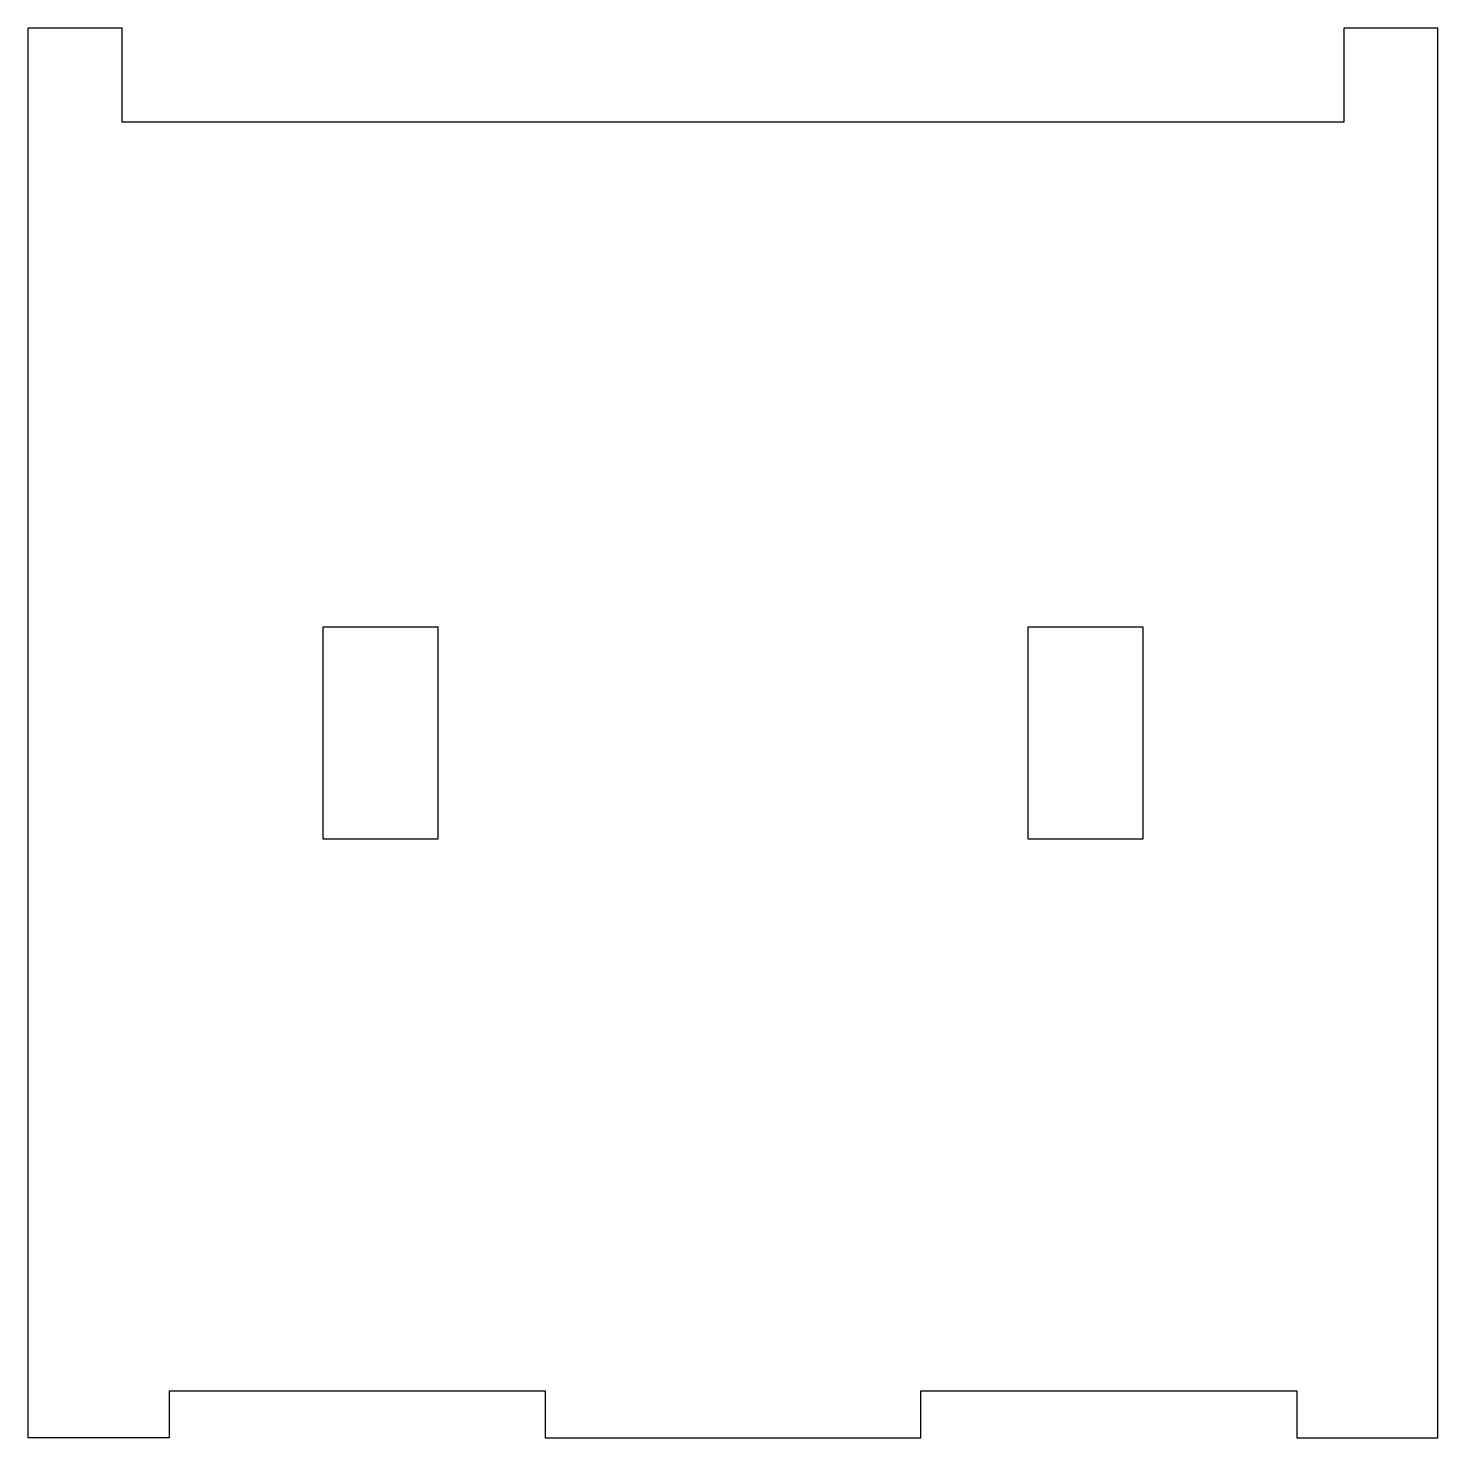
# Model space of a CAD drawing. Extents: x 183 to 333, y 0 to 150.
import ezdxf

# ---------------------------------------------------------------- set-up
doc = ezdxf.new("R2010")
doc.units = 0
doc.layers.add('Shape2DView', color=7, linetype='CONTINUOUS')

msp = doc.modelspace()

# ---------------------------------------------------------------- linework, layer by layer
at = {"layer": 'Shape2DView'}
for p, q in [((183, 0), (183, 150)), ((193, 150), (183, 150)), ((193, 140), (193, 150)), ((323, 150), (323, 140)), ((333, 150), (323, 150)), ((333, 0), (333, 150)), ((323, 140), (193, 140)), ((214.4, 63.7), (214.4, 86.3)), ((214.4, 86.3), (226.6, 86.3)), ((226.6, 86.3), (226.6, 63.7)), ((289.4, 86.3), (301.6, 86.3)), ((289.4, 63.7), (289.4, 86.3)), ((301.6, 86.3), (301.6, 63.7)), ((226.6, 63.7), (214.4, 63.7)), ((301.6, 63.7), (289.4, 63.7)), ((198, 5), (238, 5)), ((198, 5), (198, 0)), ((238, 5), (238, 0)), ((278, 0), (278, 5)), ((278, 5), (318, 5)), ((318, 5), (318, 0)), ((198, 0), (183, 0)), ((238, 0), (278, 0)), ((318, 0), (333, 0))]:
    msp.add_line(p, q, dxfattribs=at)

doc.saveas('drawing.dxf')
